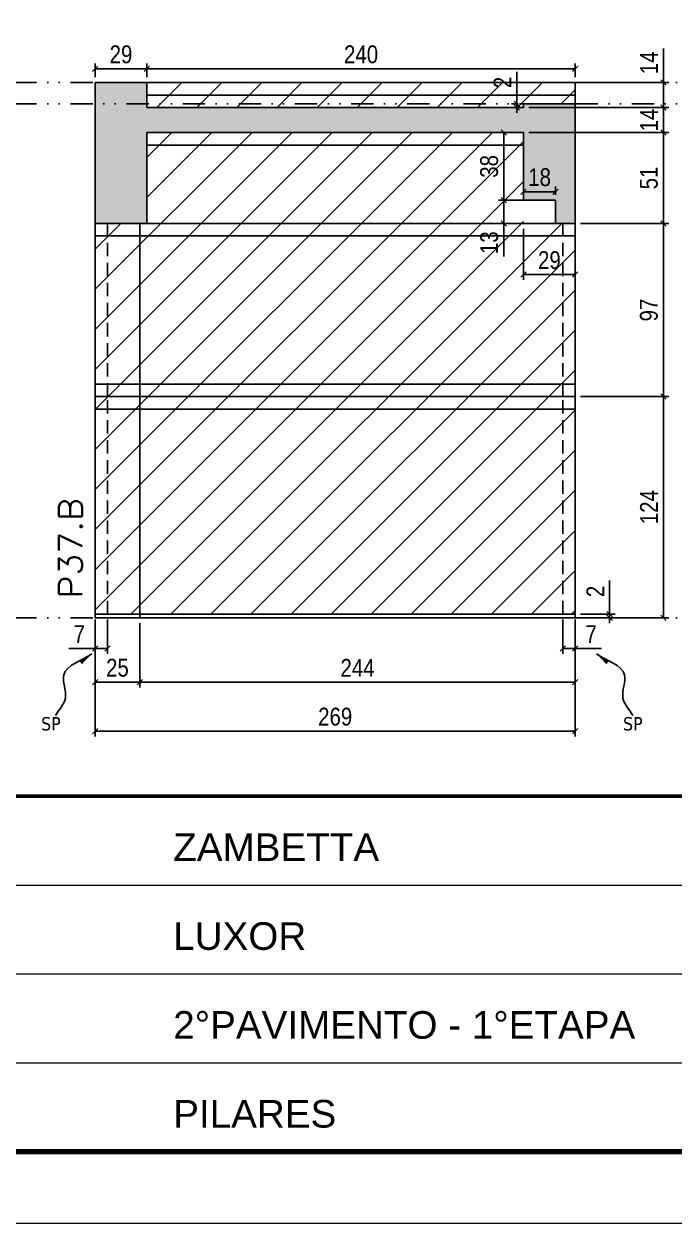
# Model space of a CAD drawing. Extents: x 14400 to 24104, y -21631 to 6985.
# Drawn here: x 18199 to 18563, y -3254 to -2582 of the extents above; entities that cross this region are included whole.
import ezdxf

# ---------------------------------------------------------------- set-up
doc = ezdxf.new("R2010")
doc.units = 0
for name, pattern in [('CONTINUO', [0]), ('DASHED', [0.75, 0.5, -0.25]), ('DIVIDE2', [0.625, 0.25, -0.125, 0, -0.125, 0, -0.125]), ('HIDDEN', [0.375, 0.25, -0.125])]:
    doc.linetypes.add(name, pattern=pattern)
for name, color, linetype in [('COTA', 241, 'Continuous'), ('Nível', 160, 'Continuous'), ('Painéis', 200, 'Continuous'), ('SARR_2.2x7', 40, 'Continuous'), ('texto', 7, 'Continuous')]:
    doc.layers.add(name, color=color, linetype=linetype)
for name, color, linetype, lineweight in [('Folhas', 255, 'Continuous', 9), ('Hachura', 251, 'Continuous', 9), ('SARRAFO DE PRESSAO', 251, 'DASHED', 9), ('Texto Seção', 7, 'Continuous', 15)]:
    doc.layers.add(name, color=color, linetype=linetype, lineweight=lineweight)
doc.styles.add('ARIAL', font='arial.ttf')
doc.styles.add('COTA TECNICA', font='techl___.ttf', dxfattribs={"height": 10})
doc.styles.add('COTA TECNICA-50', font='techl___.ttf', dxfattribs={"height": 10})
doc.styles.add('REGUA-120', font='ROMANS.shx', dxfattribs={"height": 15})
doc.styles.get("Standard").update_dxf_attribs({"font": 'arial.ttf'})
doc.dimstyles.new('COTA PAINEL-50', dxfattribs={"dimtxt": 10, "dimasz": 3, "dimexe": 3, "dimexo": 3, "dimgap": 3, "dimtad": 1, "dimdec": 1, "dimzin": 12, "dimdsep": 46, "dimtxsty": 'COTA TECNICA-50', "dimblk1": 'OBLIQUE', "dimblk2": 'OBLIQUE', "dimsah": 1, "dimcen": 0.9, "dimclrd": 4, "dimclre": 4, "dimclrt": 240, "dimadec": 1, "dimazin": 3, "dimtfac": 1, "dimtdec": 1, "dimtmove": 0, "dimatfit": 3, "dimfxl": 1, "dimtolj": 1, "dimtzin": 12, "dimarcsym": 0})
doc.dimstyles.new('PAINEL', dxfattribs={"dimtxt": 10, "dimasz": 3, "dimexe": 3, "dimexo": 3, "dimgap": 3, "dimtad": 1, "dimdec": 1, "dimzin": 12, "dimdsep": 46, "dimtxsty": 'COTA TECNICA', "dimblk1": 'OBLIQUE', "dimblk2": 'OBLIQUE', "dimsah": 1, "dimcen": 0.9, "dimclrd": 4, "dimclre": 4, "dimclrt": 240, "dimadec": 1, "dimazin": 3, "dimtfac": 1, "dimtdec": 1, "dimtmove": 0, "dimatfit": 3, "dimfxl": 1, "dimtolj": 1, "dimtzin": 12, "dimarcsym": 0})
doc.dimstyles.get("Standard").update_dxf_attribs({"dimtxt": 0.18, "dimasz": 0.18, "dimexe": 0.18, "dimexo": 0.0625, "dimgap": 0.09, "dimtad": 0, "dimtih": 1, "dimtoh": 1, "dimdec": 4, "dimzin": 0, "dimdsep": 46, "dimtxsty": 'Standard', "dimcen": 0.09, "dimadec": 0, "dimazin": 0, "dimtfac": 1, "dimtdec": 4, "dimtofl": 0, "dimtmove": 0, "dimatfit": 3, "dimfxl": 1, "dimtolj": 1, "dimtzin": 0, "dimarcsym": 0})

# ---------------------------------------------------------------- blocks, each defined once
blk = doc.blocks.new('9999999999')
at = {"color": 30, "linetype": 'CONTINUO'}
for p, q in [((98564.56, 34379.64), (99583.98, 34379.64)), ((98564.56, 34329.83), (99487.98, 34329.83)), ((98564.56, 34280.02), (99487.98, 34280.02))]:
    blk.add_line(p, q, dxfattribs=at)
at = {"color": 30, "linetype": 'CONTINUO', "const_width": 2}
blk.add_lwpolyline([(99583.98, 34230.21), (99583.98, 34414.45, 0.414214), (99568.98, 34429.45), (98228.98, 34429.45, 0.414214), (98213.98, 34414.45), (98213.98, 34245.21, 0.414214), (98228.98, 34230.21), (99583.98, 34230.21)], format="xyb", dxfattribs=at)
at = {"layer": 'Folhas'}
blk.add_lwpolyline([(98138.98, 34190.21), (99623.98, 34190.21), (99623.98, 35240.21), (98138.98, 35240.21)], close=True, dxfattribs=at)
at = {"layer": 'Folhas', "color": 30, "const_width": 3}
blk.add_lwpolyline([(98213.98, 34230.21), (99583.98, 34230.21), (99583.98, 35200.21), (98213.98, 35200.21)], close=True, dxfattribs=at)
at = {"color": 7, "linetype": 'Continuous', "ltscale": 5, "style": 'ARIAL'}
for s, height, p in [('ZAMBETTA', 15.483, (98837.68, 34393.13)), ('LUXOR', 15.483, (98837.68, 34343.32)), ('2°PAVIMENTO - 1°ETAPA', 15.4829, (98837.68, 34293.51)), ('PILARES', 15.483, (98837.68, 34243.7))]:
    blk.add_text(s, height=height, dxfattribs=at).set_placement(p)
blk = doc.blocks.new('_Oblique')
at = {"color": 0, "linetype": 'ByBlock', "lineweight": -2}
blk.add_line((-0.5, -0.5), (0.5, 0.5), dxfattribs=at)
blk = doc.blocks.new('*D1453')
at = {"layer": 'COTA', "color": 4, "lineweight": -2, "transparency": 16777216}
for p, q in [((18238.41, -2915.59), (18238.41, -2981.21)), ((18507.41, -2915.59), (18507.41, -2981.21)), ((18507.41, -2978.21), (18238.41, -2978.21))]:
    blk.add_line(p, q, dxfattribs=at)
at = {"layer": 'Defpoints', "color": 0, "transparency": 16777216}
for p in [(18238.41, -2912.59), (18507.41, -2912.59), (18238.41, -2978.21)]:
    blk.add_point(p, dxfattribs=at)
at = {"layer": 'COTA', "color": 4, "lineweight": -2, "transparency": 16777216, "xscale": 3, "yscale": 3, "zscale": 3, "rotation": 180}
blk.add_blockref('_Oblique', (18238.41, -2978.21), dxfattribs=at)
at = {"layer": 'COTA', "color": 4, "lineweight": -2, "transparency": 16777216, "xscale": 3, "yscale": 3, "zscale": 3}
blk.add_blockref('_Oblique', (18507.41, -2978.21), dxfattribs=at)
at = {"layer": 'COTA', "color": 240, "transparency": 16777216, "insert": (18372.91, -2970.08), "char_height": 10, "attachment_point": 5, "style": 'COTA TECNICA'}
blk.add_mtext('\\A1;269', dxfattribs=at)
blk = doc.blocks.new('*D1454')
at = {"layer": 'COTA', "color": 4, "lineweight": -2, "transparency": 16777216}
for p, q in [((18500.41, -2915.59), (18500.41, -2934.83)), ((18507.41, -2917.59), (18507.41, -2934.83)), ((18500.41, -2931.83), (18507.41, -2931.83)), ((18507.41, -2931.83), (18522.15, -2931.83))]:
    blk.add_line(p, q, dxfattribs=at)
at = {"layer": 'Defpoints', "color": 0, "transparency": 16777216}
for p in [(18500.41, -2912.59), (18507.41, -2914.59), (18507.41, -2931.83)]:
    blk.add_point(p, dxfattribs=at)
at = {"layer": 'COTA', "color": 4, "lineweight": -2, "transparency": 16777216, "xscale": 3, "yscale": 3, "zscale": 3, "rotation": 180}
blk.add_blockref('_Oblique', (18500.41, -2931.83), dxfattribs=at)
at = {"layer": 'COTA', "color": 4, "lineweight": -2, "transparency": 16777216, "xscale": 3, "yscale": 3, "zscale": 3}
blk.add_blockref('_Oblique', (18507.41, -2931.83), dxfattribs=at)
at = {"layer": 'COTA', "color": 240, "transparency": 16777216, "insert": (18516.28, -2923.76), "char_height": 10, "attachment_point": 5, "style": 'COTA TECNICA-50'}
blk.add_mtext('\\A1;7', dxfattribs=at)
blk = doc.blocks.new('*D1455')
at = {"layer": 'COTA', "color": 4, "lineweight": -2, "transparency": 16777216}
for p, q in [((18245.41, -2915.59), (18245.41, -2934.83)), ((18238.41, -2917.59), (18238.41, -2934.83)), ((18238.41, -2931.83), (18223.68, -2931.83)), ((18245.41, -2931.83), (18238.41, -2931.83))]:
    blk.add_line(p, q, dxfattribs=at)
at = {"layer": 'Defpoints', "color": 0, "transparency": 16777216}
for p in [(18238.41, -2914.59), (18245.41, -2912.59), (18238.41, -2931.83)]:
    blk.add_point(p, dxfattribs=at)
at = {"layer": 'COTA', "color": 4, "lineweight": -2, "transparency": 16777216, "xscale": 3, "yscale": 3, "zscale": 3, "rotation": 180}
blk.add_blockref('_Oblique', (18238.41, -2931.83), dxfattribs=at)
at = {"layer": 'COTA', "color": 4, "lineweight": -2, "transparency": 16777216, "xscale": 3, "yscale": 3, "zscale": 3}
blk.add_blockref('_Oblique', (18245.41, -2931.83), dxfattribs=at)
at = {"layer": 'COTA', "color": 240, "transparency": 16777216, "insert": (18229.55, -2923.76), "char_height": 10, "attachment_point": 5, "style": 'COTA TECNICA-50'}
blk.add_mtext('\\A1;7', dxfattribs=at)
blk = doc.blocks.new('*D1456')
at = {"layer": 'COTA', "color": 4, "lineweight": -2, "transparency": 16777216}
for p, q in [((18526.67, -2912.59), (18526.67, -2893.79)), ((18510.41, -2912.59), (18529.67, -2912.59)), ((18510.41, -2914.59), (18529.67, -2914.59)), ((18526.67, -2914.59), (18526.67, -2912.59)), ((18526.67, -2914.59), (18526.67, -2917.59))]:
    blk.add_line(p, q, dxfattribs=at)
at = {"layer": 'Defpoints', "color": 0, "transparency": 16777216}
for p in [(18507.41, -2912.59), (18507.41, -2914.59), (18526.67, -2914.59)]:
    blk.add_point(p, dxfattribs=at)
at = {"layer": 'COTA', "color": 4, "lineweight": -2, "transparency": 16777216, "xscale": 3, "yscale": 3, "zscale": 3}
for p, rotation in [((18526.67, -2912.59), 270), ((18526.67, -2914.59), 90)]:
    blk.add_blockref('_Oblique', p, dxfattribs=dict(at, rotation=rotation))
at = {"layer": 'COTA', "color": 240, "transparency": 16777216, "insert": (18518.67, -2899.84), "char_height": 10, "attachment_point": 5, "rotation": 90, "style": 'COTA TECNICA-50'}
blk.add_mtext('\\A1;2', dxfattribs=at)
blk = doc.blocks.new('*D1457')
at = {"layer": 'COTA', "color": 4, "linetype": 'ByBlock', "lineweight": -2, "transparency": 16777216}
for p, q in [((18510.41, -2790.59), (18559.78, -2790.59)), ((18556.78, -2914.59), (18556.78, -2790.59)), ((18510.41, -2914.59), (18559.78, -2914.59))]:
    blk.add_line(p, q, dxfattribs=at)
at = {"layer": 'Defpoints', "color": 0, "linetype": 'ByBlock', "transparency": 16777216}
for p in [(18507.41, -2790.59), (18556.78, -2790.59), (18507.41, -2914.59)]:
    blk.add_point(p, dxfattribs=at)
at = {"layer": 'COTA', "color": 4, "linetype": 'ByBlock', "lineweight": -2, "transparency": 16777216, "xscale": 3, "yscale": 3, "zscale": 3}
for p, rotation in [((18556.78, -2790.59), 90), ((18556.78, -2914.59), 270)]:
    blk.add_blockref('_Oblique', p, dxfattribs=dict(at, rotation=rotation))
at = {"layer": 'COTA', "color": 240, "linetype": 'ByBlock', "transparency": 16777216, "insert": (18548.71, -2852.59), "char_height": 10, "attachment_point": 5, "rotation": 90, "style": 'COTA TECNICA'}
blk.add_mtext('\\A1;124', dxfattribs=at)
blk = doc.blocks.new('*D1458')
at = {"layer": 'COTA', "color": 4, "lineweight": -2, "transparency": 16777216}
for p, q in [((18263.41, -2917.59), (18263.41, -2953.77)), ((18507.41, -2917.59), (18507.41, -2953.77)), ((18263.41, -2950.77), (18507.41, -2950.77))]:
    blk.add_line(p, q, dxfattribs=at)
at = {"layer": 'Defpoints', "color": 0, "transparency": 16777216}
for p in [(18263.41, -2914.59), (18507.41, -2914.59), (18507.41, -2950.77)]:
    blk.add_point(p, dxfattribs=at)
at = {"layer": 'COTA', "color": 4, "lineweight": -2, "transparency": 16777216, "xscale": 3, "yscale": 3, "zscale": 3, "rotation": 180}
blk.add_blockref('_Oblique', (18263.41, -2950.77), dxfattribs=at)
at = {"layer": 'COTA', "color": 4, "lineweight": -2, "transparency": 16777216, "xscale": 3, "yscale": 3, "zscale": 3}
blk.add_blockref('_Oblique', (18507.41, -2950.77), dxfattribs=at)
at = {"layer": 'COTA', "color": 240, "transparency": 16777216, "insert": (18385.41, -2942.7), "char_height": 10, "attachment_point": 5, "style": 'COTA TECNICA'}
blk.add_mtext('\\A1;244', dxfattribs=at)
blk = doc.blocks.new('*D1459')
at = {"layer": 'COTA', "color": 4, "lineweight": -2, "transparency": 16777216}
for p, q in [((18238.41, -2917.59), (18238.41, -2953.77)), ((18263.41, -2917.59), (18263.41, -2953.77)), ((18238.41, -2950.77), (18263.41, -2950.77))]:
    blk.add_line(p, q, dxfattribs=at)
at = {"layer": 'Defpoints', "color": 0, "transparency": 16777216}
for p in [(18238.41, -2914.59), (18263.41, -2914.59), (18263.41, -2950.77)]:
    blk.add_point(p, dxfattribs=at)
at = {"layer": 'COTA', "color": 4, "lineweight": -2, "transparency": 16777216, "xscale": 3, "yscale": 3, "zscale": 3, "rotation": 180}
blk.add_blockref('_Oblique', (18238.41, -2950.77), dxfattribs=at)
at = {"layer": 'COTA', "color": 4, "lineweight": -2, "transparency": 16777216, "xscale": 3, "yscale": 3, "zscale": 3}
blk.add_blockref('_Oblique', (18263.41, -2950.77), dxfattribs=at)
at = {"layer": 'COTA', "color": 240, "transparency": 16777216, "insert": (18250.91, -2942.66), "char_height": 10, "attachment_point": 5, "style": 'COTA TECNICA'}
blk.add_mtext('\\A1;25', dxfattribs=at)
blk = doc.blocks.new('*D1445')
at = {"layer": 'COTA', "color": 4, "lineweight": -2, "transparency": 16777216}
for p, q in [((18510.41, -2693.59), (18559.78, -2693.59)), ((18556.78, -2790.59), (18556.78, -2693.59)), ((18510.41, -2790.59), (18559.78, -2790.59))]:
    blk.add_line(p, q, dxfattribs=at)
at = {"layer": 'Defpoints', "color": 0, "transparency": 16777216}
for p in [(18507.41, -2693.59), (18556.78, -2693.59), (18507.41, -2790.59)]:
    blk.add_point(p, dxfattribs=at)
at = {"layer": 'COTA', "color": 4, "lineweight": -2, "transparency": 16777216, "xscale": 3, "yscale": 3, "zscale": 3}
for p, rotation in [((18556.78, -2693.59), 90), ((18556.78, -2790.59), 270)]:
    blk.add_blockref('_Oblique', p, dxfattribs=dict(at, rotation=rotation))
at = {"layer": 'COTA', "color": 240, "transparency": 16777216, "insert": (18548.68, -2742.09), "char_height": 10, "attachment_point": 5, "rotation": 90, "style": 'COTA TECNICA'}
blk.add_mtext('\\A1;97', dxfattribs=at)
blk = doc.blocks.new('*D1462')
at = {"layer": 'COTA', "color": 4, "lineweight": -2, "transparency": 16777216}
for p, q in [((18267.41, -2611.59), (18267.41, -2603.91)), ((18507.41, -2606.91), (18267.41, -2606.91)), ((18507.41, -2611.59), (18507.41, -2603.91))]:
    blk.add_line(p, q, dxfattribs=at)
at = {"layer": 'Defpoints', "color": 0, "transparency": 16777216}
for p in [(18267.41, -2606.91), (18267.41, -2614.59), (18507.41, -2614.59)]:
    blk.add_point(p, dxfattribs=at)
at = {"layer": 'COTA', "color": 4, "lineweight": -2, "transparency": 16777216, "xscale": 3, "yscale": 3, "zscale": 3, "rotation": 180}
blk.add_blockref('_Oblique', (18267.41, -2606.91), dxfattribs=at)
at = {"layer": 'COTA', "color": 4, "lineweight": -2, "transparency": 16777216, "xscale": 3, "yscale": 3, "zscale": 3}
blk.add_blockref('_Oblique', (18507.41, -2606.91), dxfattribs=at)
at = {"layer": 'COTA', "color": 240, "transparency": 16777216, "insert": (18387.41, -2598.81), "char_height": 10, "attachment_point": 5, "style": 'COTA TECNICA'}
blk.add_mtext('\\A1;240', dxfattribs=at)
blk = doc.blocks.new('*D1463')
at = {"layer": 'COTA', "color": 4, "lineweight": -2, "transparency": 16777216}
for p, q in [((18238.41, -2611.59), (18238.41, -2603.91)), ((18267.41, -2606.91), (18238.41, -2606.91)), ((18267.41, -2611.59), (18267.41, -2603.91))]:
    blk.add_line(p, q, dxfattribs=at)
at = {"layer": 'Defpoints', "color": 0, "transparency": 16777216}
for p in [(18238.41, -2606.91), (18238.41, -2614.59), (18267.41, -2614.59)]:
    blk.add_point(p, dxfattribs=at)
at = {"layer": 'COTA', "color": 4, "lineweight": -2, "transparency": 16777216, "xscale": 3, "yscale": 3, "zscale": 3, "rotation": 180}
blk.add_blockref('_Oblique', (18238.41, -2606.91), dxfattribs=at)
at = {"layer": 'COTA', "color": 4, "lineweight": -2, "transparency": 16777216, "xscale": 3, "yscale": 3, "zscale": 3}
blk.add_blockref('_Oblique', (18267.41, -2606.91), dxfattribs=at)
at = {"layer": 'COTA', "color": 240, "transparency": 16777216, "insert": (18252.91, -2598.83), "char_height": 10, "attachment_point": 5, "style": 'COTA TECNICA'}
blk.add_mtext('\\A1;29', dxfattribs=at)
blk = doc.blocks.new('*D1466')
at = {"layer": 'COTA', "color": 4, "lineweight": -2, "transparency": 16777216}
for p, q in [((18481.41, -2628.59), (18559.78, -2628.59)), ((18556.78, -2642.59), (18556.78, -2628.59)), ((18481.41, -2642.59), (18559.78, -2642.59))]:
    blk.add_line(p, q, dxfattribs=at)
at = {"layer": 'Defpoints', "color": 0, "transparency": 16777216}
for p in [(18478.41, -2628.59), (18556.78, -2628.59), (18478.41, -2642.59)]:
    blk.add_point(p, dxfattribs=at)
at = {"layer": 'COTA', "color": 4, "lineweight": -2, "transparency": 16777216, "xscale": 3, "yscale": 3, "zscale": 3}
for p, rotation in [((18556.78, -2628.59), 90), ((18556.78, -2642.59), 270)]:
    blk.add_blockref('_Oblique', p, dxfattribs=dict(at, rotation=rotation))
at = {"layer": 'COTA', "color": 240, "transparency": 16777216, "insert": (18548.71, -2635.59), "char_height": 10, "attachment_point": 5, "rotation": 90, "style": 'COTA TECNICA'}
blk.add_mtext('\\A1;14', dxfattribs=at)
blk = doc.blocks.new('*D1467')
at = {"layer": 'COTA', "color": 4, "lineweight": -2, "transparency": 16777216}
for p, q in [((18556.78, -2614.59), (18556.78, -2595.47)), ((18510.41, -2614.59), (18559.78, -2614.59)), ((18556.78, -2628.59), (18556.78, -2614.59)), ((18481.41, -2628.59), (18559.78, -2628.59))]:
    blk.add_line(p, q, dxfattribs=at)
at = {"layer": 'Defpoints', "color": 0, "transparency": 16777216}
for p in [(18507.41, -2614.59), (18556.78, -2614.59), (18478.41, -2628.59)]:
    blk.add_point(p, dxfattribs=at)
at = {"layer": 'COTA', "color": 4, "lineweight": -2, "transparency": 16777216, "xscale": 3, "yscale": 3, "zscale": 3}
for p, rotation in [((18556.78, -2614.59), 90), ((18556.78, -2628.59), 270)]:
    blk.add_blockref('_Oblique', p, dxfattribs=dict(at, rotation=rotation))
at = {"layer": 'COTA', "color": 240, "transparency": 16777216, "insert": (18548.71, -2603.53), "char_height": 10, "attachment_point": 5, "rotation": 90, "style": 'COTA TECNICA'}
blk.add_mtext('\\A1;14', dxfattribs=at)
blk = doc.blocks.new('*D2091')
at = {"layer": 'COTA', "color": 4, "lineweight": -2, "transparency": 16777216}
for p, q in [((18481.41, -2642.59), (18559.78, -2642.59)), ((18556.78, -2693.59), (18556.78, -2642.59)), ((18510.41, -2693.59), (18559.78, -2693.59))]:
    blk.add_line(p, q, dxfattribs=at)
at = {"layer": 'Defpoints', "color": 0, "transparency": 16777216}
for p in [(18478.41, -2642.59), (18556.78, -2642.59), (18507.41, -2693.59)]:
    blk.add_point(p, dxfattribs=at)
at = {"layer": 'COTA', "color": 4, "lineweight": -2, "transparency": 16777216, "xscale": 3, "yscale": 3, "zscale": 3}
for p, rotation in [((18556.78, -2642.59), 90), ((18556.78, -2693.59), 270)]:
    blk.add_blockref('_Oblique', p, dxfattribs=dict(at, rotation=rotation))
at = {"layer": 'COTA', "color": 240, "transparency": 16777216, "insert": (18548.67, -2668.09), "char_height": 10, "attachment_point": 5, "rotation": 90, "style": 'COTA TECNICA'}
blk.add_mtext('\\A1;51', dxfattribs=at)
blk = doc.blocks.new('*D2092')
at = {"layer": 'COTA', "color": 4, "lineweight": -2, "transparency": 16777216}
for p, q in [((18474.61, -2626.59), (18474.61, -2608.48)), ((18475.41, -2626.59), (18471.61, -2626.59)), ((18474.61, -2628.59), (18474.61, -2626.59)), ((18475.41, -2628.59), (18471.61, -2628.59)), ((18474.61, -2628.59), (18474.61, -2631.59))]:
    blk.add_line(p, q, dxfattribs=at)
at = {"layer": 'Defpoints', "color": 0, "transparency": 16777216}
for p in [(18474.61, -2626.59), (18478.41, -2626.59), (18478.41, -2628.59)]:
    blk.add_point(p, dxfattribs=at)
at = {"layer": 'COTA', "color": 4, "lineweight": -2, "transparency": 16777216, "xscale": 3, "yscale": 3, "zscale": 3}
for p, rotation in [((18474.61, -2626.59), 270), ((18474.61, -2628.59), 90)]:
    blk.add_blockref('_Oblique', p, dxfattribs=dict(at, rotation=rotation))
at = {"layer": 'COTA', "color": 240, "transparency": 16777216, "insert": (18466.61, -2614.53), "char_height": 10, "attachment_point": 5, "rotation": 90, "style": 'COTA TECNICA'}
blk.add_mtext('\\A1;2', dxfattribs=at)
blk = doc.blocks.new('*D2093')
at = {"layer": 'COTA', "color": 4, "lineweight": -2, "transparency": 16777216}
for p, q in [((18478.41, -2696.59), (18478.41, -2725.26)), ((18507.41, -2696.59), (18507.41, -2725.26)), ((18478.41, -2722.26), (18507.41, -2722.26))]:
    blk.add_line(p, q, dxfattribs=at)
at = {"layer": 'Defpoints', "color": 0, "transparency": 16777216}
for p in [(18478.41, -2693.59), (18507.41, -2693.59), (18507.41, -2722.26)]:
    blk.add_point(p, dxfattribs=at)
at = {"layer": 'COTA', "color": 4, "lineweight": -2, "transparency": 16777216, "xscale": 3, "yscale": 3, "zscale": 3, "rotation": 180}
blk.add_blockref('_Oblique', (18478.41, -2722.26), dxfattribs=at)
at = {"layer": 'COTA', "color": 4, "lineweight": -2, "transparency": 16777216, "xscale": 3, "yscale": 3, "zscale": 3}
blk.add_blockref('_Oblique', (18507.41, -2722.26), dxfattribs=at)
at = {"layer": 'COTA', "color": 240, "transparency": 16777216, "insert": (18492.91, -2714.17), "char_height": 10, "attachment_point": 5, "style": 'COTA TECNICA'}
blk.add_mtext('\\A1;29', dxfattribs=at)
blk = doc.blocks.new('*D2178')
at = {"layer": 'COTA', "color": 4, "lineweight": -2, "transparency": 16777216}
for p, q in [((18475.41, -2642.59), (18464.43, -2642.59)), ((18467.43, -2642.59), (18467.43, -2680.59)), ((18475.41, -2680.59), (18464.43, -2680.59))]:
    blk.add_line(p, q, dxfattribs=at)
at = {"layer": 'Defpoints', "color": 0, "transparency": 16777216}
for p in [(18478.41, -2642.59), (18467.43, -2680.59), (18478.41, -2680.59)]:
    blk.add_point(p, dxfattribs=at)
at = {"layer": 'COTA', "color": 4, "lineweight": -2, "transparency": 16777216, "xscale": 3, "yscale": 3, "zscale": 3}
for p, rotation in [((18467.43, -2642.59), 90), ((18467.43, -2680.59), 270)]:
    blk.add_blockref('_Oblique', p, dxfattribs=dict(at, rotation=rotation))
at = {"layer": 'COTA', "color": 240, "transparency": 16777216, "insert": (18459.19, -2661.59), "char_height": 10, "attachment_point": 5, "rotation": 90, "style": 'COTA TECNICA'}
blk.add_mtext('\\A1;38', dxfattribs=at)
blk = doc.blocks.new('*D2179')
at = {"layer": 'COTA', "color": 4, "lineweight": -2, "transparency": 16777216}
for p, q in [((18478.41, -2677.59), (18478.41, -2672.77)), ((18496.41, -2677.59), (18496.41, -2672.77)), ((18478.41, -2675.77), (18496.41, -2675.77))]:
    blk.add_line(p, q, dxfattribs=at)
at = {"layer": 'Defpoints', "color": 0, "transparency": 16777216}
for p in [(18478.41, -2680.59), (18496.41, -2675.77), (18496.41, -2680.59)]:
    blk.add_point(p, dxfattribs=at)
at = {"layer": 'COTA', "color": 4, "lineweight": -2, "transparency": 16777216, "xscale": 3, "yscale": 3, "zscale": 3, "rotation": 180}
blk.add_blockref('_Oblique', (18478.41, -2675.77), dxfattribs=at)
at = {"layer": 'COTA', "color": 4, "lineweight": -2, "transparency": 16777216, "xscale": 3, "yscale": 3, "zscale": 3}
blk.add_blockref('_Oblique', (18496.41, -2675.77), dxfattribs=at)
at = {"layer": 'COTA', "color": 240, "transparency": 16777216, "insert": (18487.41, -2667.68), "char_height": 10, "attachment_point": 5, "style": 'COTA TECNICA'}
blk.add_mtext('\\A1;18', dxfattribs=at)
blk = doc.blocks.new('*D2180')
at = {"layer": 'COTA', "color": 4, "lineweight": -2, "transparency": 16777216}
for p, q in [((18493.41, -2680.59), (18464.43, -2680.59)), ((18467.43, -2680.59), (18467.43, -2693.59)), ((18493.41, -2693.59), (18464.43, -2693.59)), ((18467.43, -2693.59), (18467.43, -2712.11))]:
    blk.add_line(p, q, dxfattribs=at)
at = {"layer": 'Defpoints', "color": 0, "transparency": 16777216}
for p in [(18496.41, -2680.59), (18467.43, -2693.59), (18496.41, -2693.59)]:
    blk.add_point(p, dxfattribs=at)
at = {"layer": 'COTA', "color": 4, "lineweight": -2, "transparency": 16777216, "xscale": 3, "yscale": 3, "zscale": 3}
for p, rotation in [((18467.43, -2680.59), 90), ((18467.43, -2693.59), 270)]:
    blk.add_blockref('_Oblique', p, dxfattribs=dict(at, rotation=rotation))
at = {"layer": 'COTA', "color": 240, "transparency": 16777216, "insert": (18459.21, -2704.35), "char_height": 10, "attachment_point": 5, "rotation": 90, "style": 'COTA TECNICA'}
blk.add_mtext('\\A1;13', dxfattribs=at)

msp = doc.modelspace()

# ---------------------------------------------------------------- hatches: boundary and pattern name
at = {"layer": 'COTA'}
h = msp.add_hatch(dxfattribs=at)
h.set_pattern_fill('AR-CONC', color=256, scale=0.03)
h.paths.add_polyline_path([(18507.41, -2626.59), (18478.41, -2626.59), (18478.41, -2628.59), (18267.41, -2628.59), (18267.41, -2626.59), (18238.41, -2626.59), (18238.41, -2693.59), (18267.41, -2693.59), (18267.41, -2642.59), (18478.41, -2642.59), (18478.41, -2680.59), (18496.41, -2680.59), (18496.41, -2693.59), (18507.41, -2693.59)])
h.paths.add_polyline_path([(18267.41, -2614.59), (18238.41, -2614.59), (18238.41, -2626.59), (18267.41, -2626.59)])
at = {"layer": 'Hachura', "linetype": 'ByBlock'}
h = msp.add_hatch(dxfattribs=at)
h.set_pattern_fill('ANSI31', color=256, scale=5)
h.paths.add_polyline_path([(17799.02, -2790.59), (17774.02, -2790.59), (17774.02, -2912.59), (17799.02, -2912.59)])
h.paths.add_polyline_path([(17799.02, -2693.59), (17774.02, -2693.59), (17774.02, -2790.59), (17799.02, -2790.59)])
h.paths.add_polyline_path([(18043.02, -2693.59), (17799.02, -2693.59), (17799.02, -2790.59), (18043.02, -2790.59)])
h.paths.add_polyline_path([(18043.02, -2790.59), (17799.02, -2790.59), (17799.02, -2912.59), (18043.02, -2912.59)])
h.paths.add_polyline_path([(18014.02, -2614.59), (17774.02, -2614.59), (17774.02, -2628.59), (18014.02, -2628.59)])
h.paths.add_polyline_path([(18478.41, -2642.59), (18267.41, -2642.59), (18267.41, -2693.59), (18478.41, -2693.59)])
h.paths.add_polyline_path([(18507.41, -2693.59), (18263.41, -2693.59), (18263.41, -2790.59), (18507.41, -2790.59)])
h.paths.add_polyline_path([(18263.41, -2693.59), (18238.41, -2693.59), (18238.41, -2790.59), (18263.41, -2790.59)])
h.paths.add_polyline_path([(18263.41, -2790.59), (18238.41, -2790.59), (18238.41, -2912.59), (18263.41, -2912.59)])
h.paths.add_polyline_path([(18507.41, -2790.59), (18263.41, -2790.59), (18263.41, -2912.59), (18507.41, -2912.59)])
h.paths.add_polyline_path([(18507.41, -2614.59), (18267.41, -2614.59), (18267.41, -2628.59), (18478.41, -2628.59), (18478.41, -2626.59), (18507.41, -2626.59)])

# ---------------------------------------------------------------- linework, layer by layer
at = {"layer": 'COTA'}
for p, q in [((18238.41, -2614.59), (18238.41, -2693.59)), ((18267.41, -2614.59), (18238.41, -2614.59)), ((18507.41, -2693.59), (18507.41, -2626.59))]:
    msp.add_line(p, q, dxfattribs=at)
at = {"layer": 'Nível', "color": 4, "linetype": 'DIVIDE2', "ltscale": 50}
for p, q in [((17658.47, -2614.59), (19028.47, -2614.59)), ((17658.47, -2626.59), (19028.47, -2626.59)), ((17658.47, -2914.59), (19028.47, -2914.59)), ((17658.47, -2914.59), (19028.47, -2914.59))]:
    msp.add_line(p, q, dxfattribs=at)
at = {"layer": 'Painéis'}
for p, q in [((18267.41, -2614.59), (18267.41, -2628.59)), ((18507.41, -2614.59), (18267.41, -2614.59)), ((18507.41, -2614.59), (18507.41, -2626.59)), ((18478.41, -2628.59), (18478.41, -2626.59)), ((18478.41, -2626.59), (18507.41, -2626.59)), ((18478.41, -2628.59), (18267.41, -2628.59)), ((18267.41, -2642.59), (18267.41, -2693.59)), ((18478.41, -2642.59), (18267.41, -2642.59)), ((18478.41, -2680.59), (18478.41, -2642.59)), ((18478.41, -2680.59), (18496.41, -2680.59)), ((18496.41, -2693.59), (18496.41, -2680.59)), ((18238.41, -2912.59), (18238.41, -2693.59)), ((18238.41, -2693.59), (18507.41, -2693.59)), ((18263.41, -2914.59), (18263.41, -2693.59)), ((18507.41, -2693.59), (18507.41, -2912.59)), ((18238.41, -2790.59), (18507.41, -2790.59))]:
    msp.add_line(p, q, dxfattribs=at)
msp.add_lwpolyline([(18507.41, -2912.59), (18238.41, -2912.59), (18238.41, -2914.59), (18507.41, -2914.59)], close=True, dxfattribs=at)
at = {"layer": 'SARR_2.2x7'}
for p, q in [((18507.41, -2621.59), (18267.41, -2621.59)), ((18478.41, -2649.59), (18267.41, -2649.59)), ((18238.41, -2700.59), (18507.41, -2700.59)), ((18238.41, -2783.59), (18507.41, -2783.59)), ((18238.41, -2797.59), (18507.41, -2797.59))]:
    msp.add_line(p, q, dxfattribs=at)
at = {"layer": 'SARR_2.2x7', "linetype": 'HIDDEN', "ltscale": 30}
for p, q in [((18245.41, -2790.59), (18245.41, -2693.59)), ((18500.41, -2790.59), (18500.41, -2693.59)), ((18245.41, -2912.59), (18245.41, -2790.59)), ((18500.41, -2912.59), (18500.41, -2790.59))]:
    msp.add_line(p, q, dxfattribs=at)

# ---------------------------------------------------------------- block references
at = {"layer": 'SARRAFO DE PRESSAO', "color": 6, "linetype": 'ByBlock'}
msp.add_blockref('9999999999', (-80555.51, -37444.08), dxfattribs=at)

# ---------------------------------------------------------------- texts
at = {"layer": 'texto', "color": 0, "char_height": 7.5, "attachment_point": 5}
for insert in [(18213.64, -2974.08), (18539.66, -2974.08)]:
    msp.add_mtext('{\\fTahoma|b0|i0|c0|p34;\\C4;SP}', dxfattribs=dict(at, insert=insert))
at = {"layer": 'Texto Seção', "style": 'REGUA-120', "width": 1.1}
msp.add_text('P37.B', height=13, rotation=90, dxfattribs=at).set_placement((18231.17, -2903.83))

# ---------------------------------------------------------------- dimensions: what is measured, and where the dimension line sits
at = {"layer": 'COTA'}
for base, p1, p2, angle, dimstyle, picture, middle in [((18238.41, -2606.91), (18267.41, -2614.59), (18238.41, -2614.59), 180, 'PAINEL', '*D1463', (18252.91, -2598.83)), ((18267.41, -2606.91), (18507.41, -2614.59), (18267.41, -2614.59), 180, 'PAINEL', '*D1462', (18387.41, -2598.81)), ((18556.78, -2614.59), (18478.41, -2628.59), (18507.41, -2614.59), 90, 'PAINEL', '*D1467', (18548.71, -2603.53)), ((18474.61, -2626.59), (18478.41, -2628.59), (18478.41, -2626.59), 90, 'PAINEL', '*D2092', (18466.61, -2614.53)), ((18467.43, -2680.59), (18478.41, -2642.59), (18478.41, -2680.59), 90, 'PAINEL', '*D2178', (18459.19, -2661.59)), ((18556.78, -2642.59), (18507.41, -2693.59), (18478.41, -2642.59), 90, 'PAINEL', '*D2091', (18548.67, -2668.09)), ((18467.43, -2693.59), (18496.41, -2680.59), (18496.41, -2693.59), 90, 'PAINEL', '*D2180', (18459.21, -2704.35)), ((18556.78, -2693.59), (18507.41, -2790.59), (18507.41, -2693.59), 90, 'PAINEL', '*D1445', (18548.68, -2742.09)), ((18238.41, -2931.83), (18245.41, -2912.59), (18238.41, -2914.59), 180, 'COTA PAINEL-50', '*D1455', (18229.55, -2923.76))]:
    dim = msp.add_linear_dim(base=base, p1=p1, p2=p2, angle=angle, dimstyle=dimstyle, dxfattribs=at)
    dim.commit()
    dim.dimension.update_dxf_attribs({"geometry": picture, "text_midpoint": middle})
for base, p1, p2, dimstyle, picture, middle in [((18556.78, -2628.59), (18478.41, -2642.59), (18478.41, -2628.59), 'PAINEL', '*D1466', (18556.78, -2635.59)), ((18526.67, -2914.59), (18507.41, -2912.59), (18507.41, -2914.59), 'COTA PAINEL-50', '*D1456', (18526.67, -2899.84))]:
    dim = msp.add_linear_dim(base=base, p1=p1, p2=p2, angle=90, dimstyle=dimstyle, dxfattribs=at)
    dim.commit()
    dim.dimension.update_dxf_attribs({"geometry": picture, "text_midpoint": middle, "dimtype": 160})
for base, p1, p2, dimstyle, picture, middle in [((18496.41, -2675.77), (18478.41, -2680.59), (18496.41, -2680.59), 'PAINEL', '*D2179', (18487.41, -2667.68)), ((18507.41, -2722.26), (18478.41, -2693.59), (18507.41, -2693.59), 'PAINEL', '*D2093', (18492.91, -2714.17)), ((18507.41, -2931.83), (18500.41, -2912.59), (18507.41, -2914.59), 'COTA PAINEL-50', '*D1454', (18516.28, -2923.76))]:
    dim = msp.add_linear_dim(base=base, p1=p1, p2=p2, dimstyle=dimstyle, dxfattribs=at)
    dim.commit()
    dim.dimension.update_dxf_attribs({"geometry": picture, "text_midpoint": middle})
at = {"layer": 'COTA', "linetype": 'ByBlock'}
dim = msp.add_aligned_dim(p1=(18507.41, -2914.59), p2=(18507.41, -2790.59), distance=-49.37, dimstyle='PAINEL', dxfattribs=at)
dim.commit()
dim.dimension.update_dxf_attribs({"geometry": '*D1457', "text_midpoint": (18548.71, -2852.59)})
at = {"layer": 'COTA'}
dim = msp.add_linear_dim(base=(18238.41, -2978.21), p1=(18507.41, -2912.59), p2=(18238.41, -2912.59), angle=180, dimstyle='PAINEL', override={"dimarcsym": 2}, dxfattribs=at)
dim.commit()
dim.dimension.update_dxf_attribs({"geometry": '*D1453', "text_midpoint": (18372.91, -2970.08)})
dim = msp.add_linear_dim(base=(18263.41, -2950.77), p1=(18238.41, -2914.59), p2=(18263.41, -2914.59), dimstyle='PAINEL', dxfattribs=at)
dim.commit()
dim.dimension.update_dxf_attribs({"geometry": '*D1459', "text_midpoint": (18250.91, -2950.77), "dimtype": 160})
dim = msp.add_linear_dim(base=(18507.41, -2950.77), p1=(18263.41, -2914.59), p2=(18507.41, -2914.59), dimstyle='PAINEL', override={"dimtmove": 1}, dxfattribs=at)
dim.commit()
dim.dimension.update_dxf_attribs({"geometry": '*D1458', "text_midpoint": (18385.41, -2942.7)})

# ---------------------------------------------------------------- leaders
at = {"layer": 'COTA', "path_type": 1}
for points in [[(18236.59, -2934.77), (18220.8, -2946.61), (18221.73, -2959.61), (18216.17, -2969.39)], [(18519.24, -2934.77), (18535.03, -2946.61), (18534.1, -2959.61), (18539.66, -2969.39)]]:
    msp.add_leader(points, dimstyle='Standard', override={"dimasz": 8}, dxfattribs=at)

doc.saveas('drawing.dxf')
